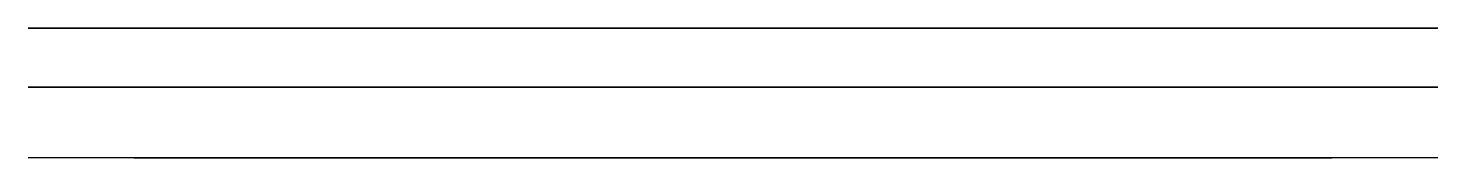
# Model space of a CAD drawing. Header units: centimetres. Extents: x -0.9 to 11.1, y 0 to 1.1.
import ezdxf

# ---------------------------------------------------------------- set-up
doc = ezdxf.new("R2010")
doc.units = ezdxf.units.CM
doc.header["$MEASUREMENT"] = 0
for name, color, linetype in [('back_fan_port v3_Sketch1', 7, 'Continuous'), ('back_fan_port v3_Sketch10', 7, 'Continuous'), ('back_fan_port v3_Sketch11', 7, 'Continuous'), ('back_fan_port v3_Sketch12', 7, 'Continuous'), ('back_fan_port v3_Sketch13', 7, 'Continuous'), ('back_fan_port v3_Sketch14', 7, 'Continuous'), ('back_fan_port v3_Sketch15', 7, 'Continuous'), ('back_fan_port v3_Sketch16', 7, 'Continuous'), ('back_fan_port v3_Sketch17', 7, 'Continuous'), ('back_fan_port v3_Sketch18', 7, 'Continuous'), ('back_fan_port v3_Sketch2', 7, 'Continuous'), ('back_fan_port v3_Sketch3', 7, 'Continuous'), ('back_fan_port v3_Sketch4', 7, 'Continuous'), ('back_fan_port v3_Sketch5', 7, 'Continuous'), ('back_fan_port v3_Sketch6', 7, 'Continuous'), ('back_fan_port v3_Sketch7', 7, 'Continuous'), ('back_fan_port v3_Sketch8', 7, 'Continuous'), ('back_fan_port v3_Sketch9', 7, 'Continuous')]:
    doc.layers.add(name, color=color, linetype=linetype)

msp = doc.modelspace()

# ---------------------------------------------------------------- linework, layer by layer
at = {"layer": 'back_fan_port v3_Sketch1'}
for p, q in [((0, 0), (10.16, 0)), ((10.16, 0, 10.16), (0, 0, 10.16)), ((0, 0, 10.16), (0, 0)), ((10.16, 0), (10.16, 0, 10.16))]:
    msp.add_line(p, q, dxfattribs=at)
msp.add_point((0, 0), dxfattribs=at)
at = {"layer": 'back_fan_port v3_Sketch10'}
for p, q in [((0.13, 0, 10.03), (0.13, 0, 0.13)), ((0.13, 0, 0.13), (10.03, 0, 0.13)), ((10.03, 0, 10.03), (0.13, 0, 10.03)), ((2.08, 0, 2.08), (2.08, 0, 8.08)), ((2.08, 0, 8.08), (8.08, 0, 8.08)), ((8.08, 0, 2.08), (2.08, 0, 2.08)), ((8.08, 0, 2.08), (7.08, 0, 2.08)), ((7.08, 0, 2.08), (7.08, 0, 3.08)), ((8.08, 0, 8.08), (8.08, 0, 2.08)), ((10.03, 0, 0.13), (10.03, 0, 10.03))]:
    msp.add_line(p, q, dxfattribs=at)
msp.add_point((0, 0), dxfattribs=at)
at = {"layer": 'back_fan_port v3_Sketch11'}
for p, q in [((0.13, 0, 10.03), (0.13, 0, 0.13)), ((0.13, 0, 0.13), (10.03, 0, 0.13)), ((10.03, 0, 10.03), (0.13, 0, 10.03)), ((2.08, 0, 2.08), (2.08, 0, 8.08)), ((2.08, 0, 8.08), (8.08, 0, 8.08)), ((8.08, 0, 2.08), (2.08, 0, 2.08)), ((2.08, 0, 5.08), (5.08, 0, 5.08)), ((8.08, 0, 8.08), (8.08, 0, 2.08)), ((10.03, 0, 0.13), (10.03, 0, 10.03))]:
    msp.add_line(p, q, dxfattribs=at)
msp.add_point((0, 0), dxfattribs=at)
at = {"layer": 'back_fan_port v3_Sketch12'}
for p, q in [((11.06, 1.1, -0.9), (-0.9, 1.1, -0.9)), ((-0.9, 1.1, -0.9), (-0.9, 1.1, 11.06)), ((-0.9, 1.1, 11.06), (11.06, 1.1, 11.06)), ((11.06, 1.1, 11.06), (11.06, 1.1, -0.9))]:
    msp.add_line(p, q, dxfattribs=at)
at = {"layer": 'back_fan_port v3_Sketch12', "extrusion": (0, 1, 0)}
for centre, radius in [((-5.08, 5.08, 1.1), 2.4), ((-3.08, 7.08, 1.1), 0.175), ((-3.08, 3.08, 1.1), 0.175), ((-7.08, 7.08, 1.1), 0.275), ((-7.08, 3.08, 1.1), 0.175), ((-7.08, 7.08, 1.1), 0.175)]:
    msp.add_circle(centre, radius, dxfattribs=at)
at = {"layer": 'back_fan_port v3_Sketch12'}
msp.add_point((0, 1.1), dxfattribs=at)
at = {"layer": 'back_fan_port v3_Sketch13'}
for p, q in [((11.06, 1.1, -0.9), (-0.9, 1.1, -0.9)), ((-0.9, 1.1, -0.9), (-0.9, 1.1, 11.06)), ((-0.9, 1.1, 11.06), (11.06, 1.1, 11.06)), ((11.06, 1.1, 11.06), (11.06, 1.1, -0.9))]:
    msp.add_line(p, q, dxfattribs=at)
at = {"layer": 'back_fan_port v3_Sketch13', "extrusion": (0, 1, 0)}
for centre, radius in [((-5.08, 5.08, 1.1), 2.4), ((-3.08, 7.08, 1.1), 0.275), ((-3.08, 7.08, 1.1), 0.175), ((-3.08, 3.08, 1.1), 0.175), ((-7.08, 7.08, 1.1), 0.275), ((-7.08, 3.08, 1.1), 0.175)]:
    msp.add_circle(centre, radius, dxfattribs=at)
at = {"layer": 'back_fan_port v3_Sketch13'}
msp.add_point((0, 1.1), dxfattribs=at)
at = {"layer": 'back_fan_port v3_Sketch14'}
for p, q in [((11.06, 1.1, -0.9), (-0.9, 1.1, -0.9)), ((-0.9, 1.1, -0.9), (-0.9, 1.1, 11.06)), ((-0.9, 1.1, 11.06), (11.06, 1.1, 11.06)), ((11.06, 1.1, 11.06), (11.06, 1.1, -0.9))]:
    msp.add_line(p, q, dxfattribs=at)
at = {"layer": 'back_fan_port v3_Sketch14', "extrusion": (0, 1, 0)}
for centre, radius in [((-5.08, 5.08, 1.1), 2.4), ((-3.08, 7.08, 1.1), 0.275), ((-3.08, 3.08, 1.1), 0.275), ((-3.08, 3.08, 1.1), 0.175), ((-7.08, 7.08, 1.1), 0.275), ((-7.08, 3.08, 1.1), 0.175)]:
    msp.add_circle(centre, radius, dxfattribs=at)
at = {"layer": 'back_fan_port v3_Sketch14'}
msp.add_point((0, 1.1), dxfattribs=at)
at = {"layer": 'back_fan_port v3_Sketch15'}
for p, q in [((11.06, 1.1, -0.9), (-0.9, 1.1, -0.9)), ((-0.9, 1.1, -0.9), (-0.9, 1.1, 11.06)), ((-0.9, 1.1, 11.06), (11.06, 1.1, 11.06)), ((11.06, 1.1, 11.06), (11.06, 1.1, -0.9))]:
    msp.add_line(p, q, dxfattribs=at)
at = {"layer": 'back_fan_port v3_Sketch15', "extrusion": (0, 1, 0)}
for centre, radius in [((-5.08, 5.08, 1.1), 2.4), ((-3.08, 3.08, 1.1), 0.275), ((-3.08, 7.08, 1.1), 0.275), ((-7.08, 7.08, 1.1), 0.275), ((-7.08, 3.08, 1.1), 0.275), ((-7.08, 3.08, 1.1), 0.175)]:
    msp.add_circle(centre, radius, dxfattribs=at)
at = {"layer": 'back_fan_port v3_Sketch15'}
msp.add_point((0, 1.1), dxfattribs=at)
at = {"layer": 'back_fan_port v3_Sketch16'}
for p, q in [((0.13, 0, 10.03), (0.13, 0, 0.13)), ((0.13, 0, 0.13), (10.03, 0, 0.13)), ((10.03, 0, 10.03), (0.13, 0, 10.03)), ((2.08, 0, 2.08), (2.08, 0, 8.08)), ((2.08, 0, 8.08), (8.08, 0, 8.08)), ((8.08, 0, 2.08), (2.08, 0, 2.08)), ((2.08, 0, 8.08), (2.08, 0, 8.5)), ((2.08, 0, 8.5), (3.08, 0, 8.5)), ((3.08, 0, 8.5), (3.08, 0, 9.5)), ((3.08, 0, 9.5), (7.08, 0, 9.5)), ((3.08, 0, 8.5), (7.08, 0, 8.5)), ((7.08, 0, 9.5), (7.08, 0, 8.5)), ((8.08, 0, 8.08), (8.08, 0, 2.08)), ((10.03, 0, 0.13), (10.03, 0, 10.03))]:
    msp.add_line(p, q, dxfattribs=at)
msp.add_point((0, 0), dxfattribs=at)
at = {"layer": 'back_fan_port v3_Sketch17'}
for p, q in [((11.06, 1.1, -0.9), (-0.9, 1.1, -0.9)), ((-0.9, 1.1, -0.9), (-0.9, 1.1, 11.06)), ((-0.9, 1.1, 11.06), (11.06, 1.1, 11.06)), ((3.08, 1.1, 8.5), (7.08, 1.1, 8.5)), ((7.08, 1.1, 9.5), (3.08, 1.1, 9.5)), ((3.08, 1.1, 9.5), (3.08, 1.1, 8.5)), ((7.08, 1.1, 8.5), (7.08, 1.1, 9.5)), ((11.06, 1.1, 11.06), (11.06, 1.1, -0.9))]:
    msp.add_line(p, q, dxfattribs=at)
at = {"layer": 'back_fan_port v3_Sketch17', "extrusion": (0, 1, 0)}
for centre, radius in [((-5.08, 5.08, 1.1), 2.4), ((-3.08, 3.08, 1.1), 0.275), ((-3.08, 7.08, 1.1), 0.275), ((-7.08, 3.08, 1.1), 0.275), ((-7.08, 7.08, 1.1), 0.275)]:
    msp.add_circle(centre, radius, dxfattribs=at)
at = {"layer": 'back_fan_port v3_Sketch17'}
msp.add_point((0, 1.1), dxfattribs=at)
at = {"layer": 'back_fan_port v3_Sketch18'}
for p, q in [((11.06, 0, 11.06), (-0.9, 0, 11.06)), ((0.13, 0, 10.03), (0.13, 0, 0.13)), ((0.13, 0, 0.13), (10.03, 0, 0.13)), ((10.03, 0, 10.03), (0.13, 0, 10.03)), ((2.08, 0, 2.08), (2.08, 0, 8.08)), ((2.08, 0, 8.08), (8.08, 0, 8.08)), ((8.08, 0, 2.08), (2.08, 0, 2.08)), ((3.08, 0, 8.5), (3.08, 0, 9.5)), ((3.08, 0, 8.5), (3.08, 0, 8.08)), ((3.08, 0, 8.08), (3.08, 0, 8.5)), ((3.08, 0, 11.06), (3.08, 0, 8.5)), ((7.08, 0, 9.5), (7.08, 0, 8.5)), ((7.08, 0, 8.5), (7.08, 0, 8.08)), ((7.08, 0, 8.08), (7.08, 0, 11)), ((8.08, 0, 8.08), (8.08, 0, 2.08)), ((10.03, 0, 0.13), (10.03, 0, 10.03))]:
    msp.add_line(p, q, dxfattribs=at)
msp.add_point((0, 0), dxfattribs=at)
at = {"layer": 'back_fan_port v3_Sketch2'}
for p, q in [((0.9, 0.6, 11.06), (-0.9, 0.6, 11.06)), ((-0.9, 0.6, 11.06), (-0.9, 0.6, 0.9)), ((-0.9, 0.6, 0.9), (-0.9, 0.6, -0.9)), ((-0.9, 0.6, -0.9), (11.06, 0.6, -0.9)), ((0, 0.6, 10.16), (10.16, 0.6, 10.16)), ((10.16, 0.6), (0, 0.6)), ((11.06, 0.6, 11.06), (0.9, 0.6, 11.06)), ((10.16, 0.6, 10.16), (10.16, 0.6)), ((11.06, 0.6), (11.06, 0.6, 10.16)), ((11.06, 0.6, 10.16), (11.06, 0.6, 11.06)), ((11.06, 0.6), (11.06, 0.6, -0.9))]:
    msp.add_line(p, q, dxfattribs=at)
msp.add_point((0, 0.6), dxfattribs=at)
at = {"layer": 'back_fan_port v3_Sketch3'}
for p, q in [((10.16, 0, 10.16), (0, 0, 10.16)), ((0, 0, 10.16), (0, 0)), ((0, 0), (10.16, 0)), ((10.16, 0), (10.16, 0, 10.16))]:
    msp.add_line(p, q, dxfattribs=at)
msp.add_point((0, 0), dxfattribs=at)
at = {"layer": 'back_fan_port v3_Sketch4'}
for p, q in [((11.06, 0.6, 11.06), (-0.9, 0.6, 11.06)), ((-0.9, 0.6, 11.06), (-0.9, 0.6, -0.9)), ((-0.9, 0.6, -0.9), (11.06, 0.6, -0.9)), ((-0.9, 0.6, -0.9), (0.13, 0.6, -0.9)), ((0.13, 0.6, -0.9), (0.13, 0.6, 0.13)), ((0.13, 0.6, 0.13), (10.03, 0.6, 0.13)), ((10.03, 0.6, 10.03), (0.13, 0.6, 10.03)), ((0.13, 0.6, 10.03), (0.13, 0.6, 0.13)), ((10.03, 0.6, 0.13), (10.03, 0.6, 10.03)), ((11.06, 0.6, -0.9), (11.06, 0.6, 11.06))]:
    msp.add_line(p, q, dxfattribs=at)
msp.add_point((0, 0.6), dxfattribs=at)
at = {"layer": 'back_fan_port v3_Sketch5'}
for p, q in [((11.06, 0.6, 11.06), (-0.9, 0.6, 11.06)), ((-0.9, 0.6, 11.06), (-0.9, 0.6, -0.9)), ((-0.9, 0.6, -0.9), (11.06, 0.6, -0.9)), ((0.13, 0.6, 10.03), (10.03, 0.6, 10.03)), ((10.03, 0.6, 0.13), (0.13, 0.6, 0.13)), ((0.13, 0.6, 0.13), (0.13, 0.6, 10.03)), ((10.03, 0.6, 10.03), (10.03, 0.6, 0.13)), ((11.06, 0.6, -0.9), (11.06, 0.6, 11.06))]:
    msp.add_line(p, q, dxfattribs=at)
msp.add_point((0, 0.6), dxfattribs=at)
at = {"layer": 'back_fan_port v3_Sketch6'}
for p, q in [((0.13, 0, 10.03), (0.13, 0, 0.13)), ((0.13, 0, 0.13), (10.03, 0, 0.13)), ((10.03, 0, 10.03), (0.13, 0, 10.03)), ((0.13, 0, 0.13), (5.08, 0, 0.13)), ((8.08, 0, 2.08), (2.08, 0, 2.08)), ((2.08, 0, 2.08), (2.08, 0, 8.08)), ((2.08, 0, 8.08), (8.08, 0, 8.08)), ((8.08, 0, 5.08), (8.08, 0, 2.08)), ((8.08, 0, 8.08), (8.08, 0, 5.08)), ((10.03, 0, 0.13), (10.03, 0, 10.03))]:
    msp.add_line(p, q, dxfattribs=at)
msp.add_point((0, 0), dxfattribs=at)
at = {"layer": 'back_fan_port v3_Sketch7'}
for p, q in [((0.13, 0, 10.03), (0.13, 0, 0.13)), ((0.13, 0, 0.13), (10.03, 0, 0.13)), ((10.03, 0, 10.03), (0.13, 0, 10.03)), ((2.08, 0, 2.08), (2.08, 0, 8.08)), ((2.08, 0, 8.08), (8.08, 0, 8.08)), ((8.08, 0, 2.08), (2.08, 0, 2.08)), ((2.08, 0, 8.08), (5.08, 0, 8.08)), ((5.08, 0, 5.08), (3.08, 0, 5.08)), ((3.08, 0, 5.08), (3.08, 0, 3.08)), ((5.08, 0, 8.08), (5.08, 0, 5.08)), ((8.08, 0, 8.08), (8.08, 0, 2.08)), ((10.03, 0, 0.13), (10.03, 0, 10.03))]:
    msp.add_line(p, q, dxfattribs=at)
msp.add_point((0, 0), dxfattribs=at)
at = {"layer": 'back_fan_port v3_Sketch8'}
for p, q in [((0.13, 0, 10.03), (0.13, 0, 0.13)), ((0.13, 0, 0.13), (10.03, 0, 0.13)), ((10.03, 0, 10.03), (0.13, 0, 10.03)), ((2.08, 0, 2.08), (2.08, 0, 8.08)), ((2.08, 0, 8.08), (8.08, 0, 8.08)), ((8.08, 0, 2.08), (2.08, 0, 2.08)), ((8.08, 0, 7.08), (7.08, 0, 7.08)), ((8.08, 0, 8.08), (8.08, 0, 2.08)), ((8.08, 0, 8.08), (8.08, 0, 7.08)), ((10.03, 0, 0.13), (10.03, 0, 10.03))]:
    msp.add_line(p, q, dxfattribs=at)
msp.add_point((0, 0), dxfattribs=at)
at = {"layer": 'back_fan_port v3_Sketch9'}
for p, q in [((0.13, 0, 10.03), (0.13, 0, 0.13)), ((0.13, 0, 0.13), (10.03, 0, 0.13)), ((10.03, 0, 10.03), (0.13, 0, 10.03)), ((2.08, 0, 2.08), (2.08, 0, 8.08)), ((2.08, 0, 8.08), (8.08, 0, 8.08)), ((8.08, 0, 2.08), (2.08, 0, 2.08)), ((2.08, 0, 8.08), (2.08, 0, 7.08)), ((2.08, 0, 7.08), (3.08, 0, 7.08)), ((8.08, 0, 8.08), (8.08, 0, 2.08)), ((10.03, 0, 0.13), (10.03, 0, 10.03))]:
    msp.add_line(p, q, dxfattribs=at)
msp.add_point((0, 0), dxfattribs=at)

doc.saveas('drawing.dxf')
